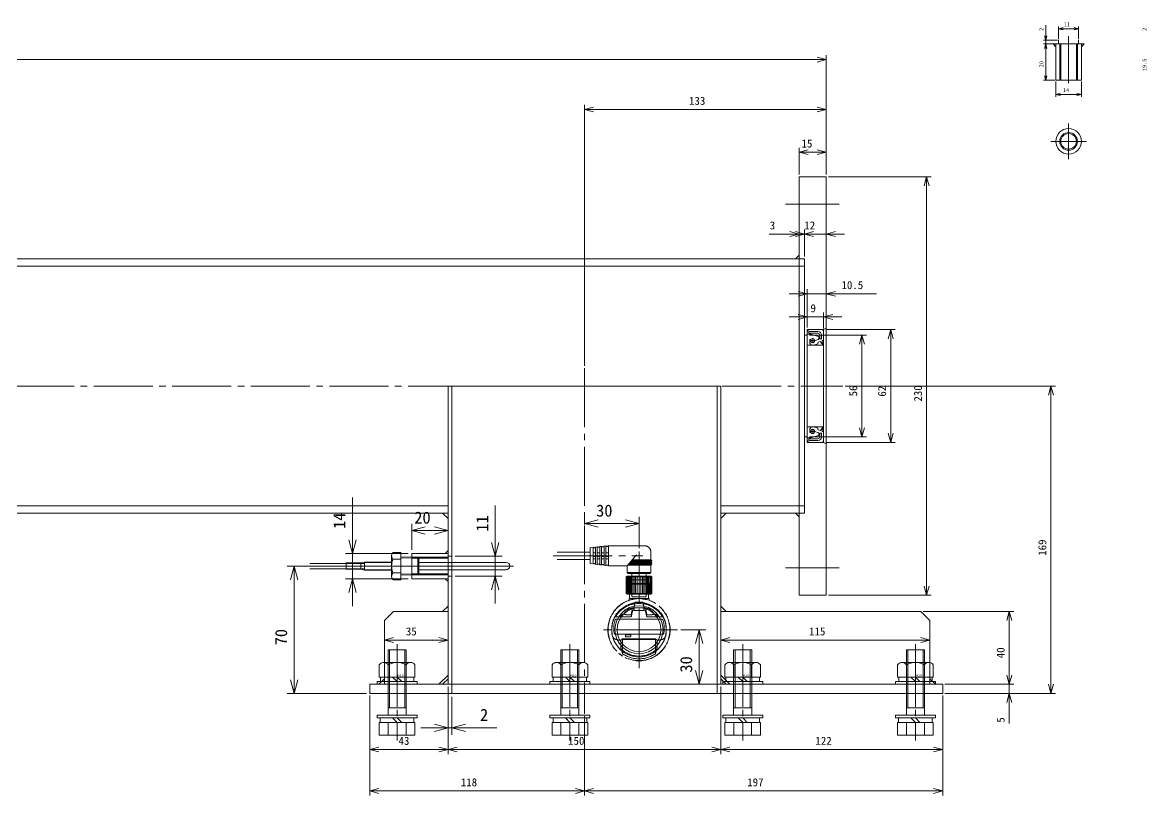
# Model space of a CAD drawing. Units: millimetres at full size. Extents: x -19442 to 19442, y -5866 to 5866.
# Drawn here: x -7044 to -6426, y 3087 to 3512 of the extents above; entities that cross this region are included whole.
import ezdxf
from ezdxf.enums import TextEntityAlignment as Align

# ---------------------------------------------------------------- set-up
doc = ezdxf.new("R2010")
doc.units = ezdxf.units.MM
doc.header["$LTSCALE"] = 3.6
doc.linetypes.add('CHAIN2', pattern=[12, 9, -1, 1, -1])
doc.linetypes.add('DOUBLE_CHAIN2', pattern=[12.8, 9, -1, 0.6, -0.6, 0.6, -1])
for name, color, linetype, lineweight in [('0-2_06_PHANTOM', 2, 'DOUBLE_CHAIN2', 9), ('0-3_04_HIDDEN', 7, 'Continuous', 9), ('0-4_05_CENTER', 2, 'CHAIN2', 9), ('0-5_08_DIM', 3, 'Continuous', 9), ('0-6_0', 2, 'Continuous', 9), ('0-7_10_DRAFT', 1, 'Continuous', 9)]:
    doc.layers.add(name, color=color, linetype=linetype, lineweight=lineweight)
doc.styles.add('ＭＳ ゴシック', font='')
doc.styles.get('ＭＳ ゴシック').set_extended_font_data('MS Gothic')

# ---------------------------------------------------------------- blocks, each defined once
blk = doc.blocks.new('A$C3D81658F_1_1_1')
at = {"layer": '0-6_0', "color": 134, "linetype": 'CHAIN2'}
blk.add_line((0, -39), (0, 14), dxfattribs=at)
at = {"layer": '0-6_0', "color": 134}
for p, q in [((-9.815, 11), (9.815, 11)), ((-9.815, 4), (-9.815, 11)), ((-4.908, 4), (-4.908, 11)), ((4.907, 4), (4.907, 11)), ((9.815, 4), (9.815, 11)), ((-11, 1.5), (11, 1.5)), ((-11, 1.5), (-11, 0)), ((-11, 0), (11, 0)), ((9.815, 4), (-9.815, 4)), ((-9.25, 4), (-9.25, 1.5)), ((-5, -36), (-5, 0)), ((0, 1.5), (-2.5, 4)), ((0, 4), (2.5, 1.5)), ((5, -36), (5, 0)), ((9.25, 1.5), (9.25, 4)), ((11, 0), (11, 1.5)), ((-5, -4), (5, -4)), ((-4.188, -36), (-4.188, -4)), ((4.188, -36), (4.188, -4)), ((-5, -36), (5, -36))]:
    blk.add_line(p, q, dxfattribs=at)
at = {"layer": '0-7_10_DRAFT', "style": 'ＭＳ ゴシック', "width": 1.8}
blk.add_text('BT-M10x40L,SW,PW', height=0.2199, dxfattribs=at).set_placement((5.139, 10.658), align=Align.BOTTOM_LEFT)
blk = doc.blocks.new('OP-75722b_1')
at = {"layer": '0-2_06_PHANTOM'}
for p, q in [((0, 6.5), (0.5, 7)), ((0, 4), (0, 6.5)), ((0.5, -7), (0.5, 7)), ((9.5, 7), (0.5, 7)), ((0.5, 6.7), (9.5, 6.7)), ((0.5, 6.3), (9.5, 6.3)), ((9.5, -7), (9.5, 7)), ((11.5, 6), (12, 6.5)), ((12, 6.5), (12, -6.5)), ((16, 6.5), (12, 6.5)), ((16, -6.248), (16, 6.5)), ((16.5, -5.829), (16.5, 7)), ((17, 6.5), (17.5, 7)), ((17, -5.409), (17, 6.5)), ((17.5, -4.99), (17.5, 7)), ((17.5, 7), (18, 6.5)), ((18, 6.5), (18, -4.57)), ((18.5, -4.151), (18.5, 7)), ((19, -3.731), (19, 6.5)), ((23.2, 6.5), (19, 6.5)), ((0, -4), (0, 4)), ((0.5, 5.9), (9.5, 5.9)), ((0.5, 5.3), (9.5, 5.3)), ((0.5, 4.7), (9.5, 4.7)), ((0.5, 4.1), (9.5, 4.1)), ((0.5, 3.4), (9.5, 3.4)), ((0.5, 2.7), (9.5, 2.7)), ((0.5, 1.9), (9.5, 1.9)), ((0.5, 1), (9.5, 1)), ((0.5, 0), (9.5, 0)), ((10, -4), (10, 4)), ((10, 4), (11.5, 4)), ((11.5, 4), (11.5, 6)), ((11.5, -4), (11.5, 4)), ((26.7, -16.8), (26.7, 3.011)), ((0, -4), (0, -6.5)), ((0.5, -1), (9.5, -1)), ((0.5, -1.9), (9.5, -1.9)), ((0.5, -2.7), (9.5, -2.7)), ((0.5, -3.4), (9.5, -3.4)), ((0.5, -4.1), (9.5, -4.1)), ((0.5, -4.7), (9.5, -4.7)), ((0.5, -5.3), (9.5, -5.3)), ((0.5, -5.8), (9.5, -5.8)), ((10, -4), (11.5, -4)), ((10, -6.5), (10, -4)), ((11.5, -4), (11.5, -6)), ((11.5, -6), (12, -6.5)), ((15.7, -6.5), (21.73, -1.44)), ((0, -6.5), (0.5, -7)), ((0.5, -6.3), (9.5, -6.3)), ((0.5, -6.7), (9.5, -6.7)), ((9.5, -7), (0.5, -7)), ((10, -6.5), (9.5, -7)), ((15.7, -16.8), (26.7, -16.8)), ((15.858, -18.175), (26.556, -18.175)), ((15.858, -18.175), (15.973, -19.175)), ((19.55, -16.8), (19.55, -18.175)), ((20.7, -16.8), (20.7, -18.175)), ((22.85, -16.8), (22.85, -18.175)), ((26.451, -19.175), (26.556, -18.175)), ((15.973, -19.175), (26.451, -19.175)), ((16.131, -20.55), (26.306, -20.55)), ((16.131, -20.55), (16.246, -21.55)), ((16.246, -21.55), (26.201, -21.55)), ((16.404, -22.925), (26.057, -22.925)), ((16.404, -22.925), (16.519, -23.925)), ((16.519, -23.925), (25.952, -23.925)), ((19.55, -19.175), (19.55, -20.55)), ((19.55, -21.55), (19.55, -22.925)), ((19.55, -23.925), (19.55, -25.3)), ((20.7, -19.175), (20.7, -20.55)), ((20.7, -21.55), (20.7, -22.925)), ((20.7, -23.925), (20.7, -25.3)), ((22.85, -19.175), (22.85, -20.55)), ((22.85, -21.55), (22.85, -22.925)), ((22.85, -23.925), (22.85, -25.3)), ((25.952, -23.925), (26.057, -22.925)), ((26.201, -21.55), (26.306, -20.55)), ((16.677, -25.3), (25.807, -25.3)), ((16.677, -25.3), (16.85, -26.8)), ((19.2, -26.8), (16.85, -26.8)), ((19.2, -26.8), (19.2, -44.997)), ((23.2, -26.8), (19.2, -26.8)), ((23.2, -26.8), (23.2, -44.997)), ((23.2, -26.8), (25.65, -26.8)), ((25.65, -26.8), (25.807, -25.3))]:
    blk.add_line(p, q, dxfattribs=at)
for points in [[(10, 4), (10, 6.5), (9.5, 7)], [(16, 6.5), (16.5, 7), (17, 6.5)], [(18, 6.5), (18.5, 7), (19, 6.5)], [(15.7, -16.8), (15.7, -6.5), (12, -6.5)]]:
    blk.add_lwpolyline(points, dxfattribs=at)
for centre, radius, start, end in [((23.2, 3), 3.5, 359.99984, 90), ((15.062, -17.57), 1, 322.76919, 50.35119), ((27.346, -17.563), 1, 130.27453, 217.73726), ((15.335, -19.945), 1, 322.76919, 50.35119), ((15.608, -22.32), 1, 322.76919, 50.35119), ((15.881, -24.695), 1, 322.76919, 50.35119), ((26.598, -24.688), 1, 130.27453, 217.73726), ((26.848, -22.313), 1, 130.27453, 217.73726), ((27.097, -19.938), 1, 130.27453, 217.73726)]:
    blk.add_arc(centre, radius, start, end, dxfattribs=at)
at = {"layer": '0-4_05_CENTER'}
for p, q in [((-1.5, 0), (23.548, 0)), ((21.2, -47.12), (21.2, 2.179))]:
    blk.add_line(p, q, dxfattribs=at)
at = {"layer": '0-7_10_DRAFT'}
for p, q in [((-1, 4), (-1.5, 3.5)), ((-1.5, -3.5), (-1.5, 3.5)), ((-1, 4), (0, 4)), ((-1, -4), (-1.5, -3.5)), ((-1, -4), (0, -4))]:
    blk.add_line(p, q, dxfattribs=at)
blk = doc.blocks.new('GP-M＊＊Tc_1')
at = {"layer": '0-2_06_PHANTOM'}
for p, q in [((-10, 9.338), (-9, 13.231)), ((-9, 13.231), (-9, 5.436)), ((0, 16.002), (0.002, 16.002)), ((0, 14.422), (0, 14.502)), ((0, 14.422), (0, 14.502)), ((9, 13.231), (9, 5.436)), ((10, 9.338), (9, 13.231)), ((-10, 5.702), (-10, 10.502)), ((10, 5.702), (10, 10.502)), ((-17.1, 0), (-17.1, 0)), ((13.105, 2.477), (-13.105, 2.477)), ((-9, 5.436), (-10, 5.749)), ((-9.647, 5.434), (-9, 5.434)), ((-9, 5.002), (0, 5.002)), ((0, 5.002), (9, 5.002)), ((4.5, 3.654), (4.5, 3.037)), ((4.8, 3.86), (7.2, 3.86)), ((4.8, 2.831), (7.2, 2.831)), ((7.5, 3.654), (7.5, 3.037)), ((9, 5.436), (10, 5.749)), ((9, 5.434), (9.647, 5.434)), ((17.1, 0), (17.1, 0)), ((-12.611, -5.725), (12.611, -5.725)), ((-4.562, -7.175), (-12.871, -7.175)), ((-9.874, -7.635), (-9.805, -7.974)), ((-9.652, -7.217), (-9.652, -8.807)), ((-8.501, -8.518), (-8.91, -8.448)), ((-5.154, -11.559), (-6.267, -11.398)), ((-4.276, -8.42), (-3.774, -11.094)), ((-4.07, -7.583), (-3.577, -10.221)), ((-3.774, -9.169), (-3.774, -11.094)), ((-2.865, -10.724), (-3.658, -10.497)), ((-2.726, -11.952), (-2.915, -10.971)), ((-2.846, -10.698), (-2.726, -11.413)), ((-2.726, -12.296), (-2.726, -10.595)), ((-2.726, -12.296), (-2.425, -14.174)), ((-2.426, -10.515), (2.426, -10.515)), ((2.426, -12.071), (-2.426, -12.071)), ((2.726, -12.296), (2.425, -14.174)), ((2.726, -12.296), (2.726, -10.595)), ((2.846, -10.698), (2.726, -11.413)), ((2.726, -11.952), (2.915, -10.971)), ((2.865, -10.724), (3.658, -10.497)), ((4.07, -7.583), (3.577, -10.221)), ((4.276, -8.42), (3.774, -11.094)), ((3.774, -9.169), (3.774, -11.094)), ((4.562, -7.175), (12.871, -7.175)), ((5.154, -11.559), (6.267, -11.398)), ((8.501, -8.518), (8.91, -8.448)), ((9.652, -7.217), (9.652, -8.807)), ((9.874, -7.635), (9.805, -7.974)), ((5.25, -17.198), (-5.25, -17.198)), ((-5.25, -19.498), (-5.25, -17.198)), ((-2.425, -14.174), (-2.23, -14.962)), ((2.425, -14.174), (2.231, -14.961)), ((5.5, -17.198), (5.25, -17.198)), ((5.5, -17.198), (5.5, -16.191)), ((-5.25, -19.498), (-6, -19.498)), ((-5.25, -19.498), (5.25, -19.498))]:
    blk.add_line(p, q, dxfattribs=at)
for points in [[(-5.25, -17.198), (-5.5, -17.198), (-5.5, -16.191)], [(6, -19.498), (5.25, -19.498), (5.25, -17.198)]]:
    blk.add_lwpolyline(points, dxfattribs=at)
blk.add_circle((0, 0), 16.998, dxfattribs=at)
for centre, radius, start, end in [((0, 0), 17.1, 288.76198, 251.23802), ((0, 0.002), 14.5, 46.39717, 133.60283), ((0, 0.004), 15.999, 55.76763, 124.23237), ((-4.836, 0.61), 10.183, 162.08464, 183.4338), ((-12.117, 2.805), 2.584, 110.38356, 158.74101), ((-0.711, -0.791), 13.2, 167.41217, 200.43885), ((-13.105, 1.977), 0.5, 90, 167.41217), ((-9.274, -5.68), 11.532, 93.61065, 108.94), ((-3.771, 13.537), 10.009, 231.51201, 238.50395), ((0, 305.299), 300, 268.28087, 271.71913), ((4.664, 3.654), 0.164, 124.48454, 180), ((4.664, 3.037), 0.164, 180, 235.51546), ((4.8, 3.455), 0.404, 90, 124.48454), ((4.8, 3.235), 0.404, 235.51546, 270), ((7.2, 3.455), 0.404, 55.51546, 90), ((7.2, 3.235), 0.404, 270, 304.48454), ((7.336, 3.654), 0.164, 0, 55.51546), ((7.336, 3.037), 0.164, 304.48454, 0), ((3.771, 13.537), 10.009, 301.49605, 308.48799), ((9.274, -5.68), 11.532, 71.06, 86.38935), ((12.117, 2.805), 2.584, 21.25899, 69.61644), ((0.711, -0.791), 13.2, 339.56115, 12.58783), ((13.105, 1.977), 0.5, 12.58783, 90), ((4.836, 0.61), 10.183, 356.5662, 17.91536), ((-0.748, -0.357), 14.257, 178.5668, 263.59512), ((-12.611, -5.225), 0.5, 200.43885, 270), ((0.748, -0.357), 14.257, 276.40488, 1.4332), ((12.611, -5.225), 0.5, 270, 339.56115), ((-0.039, 0.635), 15.021, 211.32527, 260.88304), ((0.791, 1.426), 14.206, 217.26239, 222.67821), ((-9.537, -7.564), 0.345, 146.21377, 192.03103), ((-9.363, -7.71), 0.571, 110.51997, 143.73811), ((-9.378, -7.347), 0.446, 183.23787, 231.58948), ((-9.511, -7.914), 0.3, 191.61574, 222.19519), ((-9.341, -8.816), 0.311, 139.42066, 212.7982), ((-1.373, -2.183), 10.677, 219.57193, 234.4444), ((-9.075, -9.212), 0.781, 77.83138, 130.05319), ((-5.319, -22.258), 14.104, 86.89236, 103.04159), ((2.165, -0.138), 13.565, 218.15768, 237.34958), ((-5.837, -8.429), 3, 234.4444, 261.7545), ((-3.644, -16.727), 5.384, 94.58352, 106.28763), ((-0.415, -0.171), 12.223, 248.07577, 259.10071), ((-4.562, -7.675), 0.5, 10.58325, 90), ((-4.571, -8.475), 0.3, 10.62503, 86.89236), ((-4.079, -11.052), 0.308, 270.92629, 352.14817), ((-4.143, -9.343), 0.653, 304.34331, 317.69398), ((-3.899, -10.276), 0.326, 292.498, 9.69844), ((-2.589, -10.908), 0.332, 140.76884, 190.8997), ((-2.447, -11.043), 0.528, 87.77979, 139.23906), ((-2.423, -12.388), 0.316, 90.50018, 163.14689), ((0.039, 0.635), 15.021, 279.11696, 328.67473), ((2.423, -12.388), 0.316, 16.85311, 89.49982), ((2.447, -11.043), 0.528, 40.76094, 92.22021), ((0.415, -0.171), 12.223, 280.89929, 291.92423), ((2.589, -10.908), 0.332, 349.1003, 39.23116), ((3.899, -10.276), 0.326, 170.30156, 247.502), ((4.143, -9.343), 0.653, 222.30602, 235.65669), ((4.079, -11.052), 0.308, 187.85183, 269.07371), ((4.562, -7.675), 0.5, 90, 169.41675), ((3.644, -16.727), 5.384, 73.71237, 85.41648), ((4.571, -8.475), 0.3, 93.10764, 169.37497), ((5.319, -22.258), 14.104, 76.95841, 93.10764), ((-2.165, -0.138), 13.565, 302.65042, 321.84232), ((5.837, -8.429), 3, 278.2455, 305.5556), ((1.373, -2.183), 10.677, 305.5556, 320.42807), ((9.075, -9.212), 0.781, 49.94681, 102.16862), ((9.363, -7.71), 0.571, 36.26189, 69.48003), ((9.341, -8.816), 0.311, 327.2018, 40.57934), ((-0.791, 1.426), 14.206, 317.32179, 322.73761), ((9.378, -7.347), 0.446, 308.41052, 356.76213), ((9.511, -7.914), 0.3, 317.80481, 348.38426), ((9.537, -7.564), 0.345, 347.96897, 33.78623), ((0, 0), 17.1, 251.23802, 288.76198), ((-0.012, -0.351), 14.037, 260.10674, 279.99924), ((-1.939, -14.89), 0.3, 193.87196, 268.49952), ((-0.012, 58.679), 73.894, 268.49952, 271.51942), ((1.939, -14.889), 0.3, 271.51942, 346.12804)]:
    blk.add_arc(centre, radius, start, end, dxfattribs=at)
at = {"layer": '0-4_05_CENTER'}
for p, q in [((0, 20.861), (0, -27.498)), ((-19.6, 0), (19.6, 0))]:
    blk.add_line(p, q, dxfattribs=at)
at = {"layer": '0-7_10_DRAFT'}
for p, q in [((-6, -24.998), (-6, -19.498)), ((-5.398, -19.498), (-5.398, -25.399)), ((5.398, -25.399), (5.398, -19.498)), ((6, -24.998), (6, -19.498)), ((6, -24.998), (-6, -24.998)), ((5.25, -25.498), (-5.25, -25.498)), ((5.25, -27.498), (-5.25, -27.498))]:
    blk.add_line(p, q, dxfattribs=at)
for points in [[(-5.25, -27.498), (-5.25, -25.498), (-6, -24.998)], [(5.25, -27.498), (5.25, -25.498), (6, -24.998)]]:
    blk.add_lwpolyline(points, dxfattribs=at)
blk = doc.blocks.new('HTK1611a_1')
at = {"layer": '0-2_06_PHANTOM'}
for p, q in [((6.03, 7.506), (6.03, -7.506)), ((6.03, 7.506), (10.03, 7.506)), ((6.03, 5.06), (0, 4.849)), ((0, 4.299), (6.03, 4.51)), ((10.03, 3.753), (6.03, 3.753)), ((11.029, 5.711), (11.03, -5.629)), ((28.03, 1.7), (28.03, -1.7)), ((36.03, 1.5), (56.03, 1.5)), ((0, -4.849), (6.03, -5.06)), ((0.001, -4.299), (6.03, -4.51)), ((10.03, -3.753), (6.03, -3.753)), ((36.03, -1.5), (56.03, -1.5)), ((6.03, -7.506), (10.03, -7.506))]:
    blk.add_line(p, q, dxfattribs=at)
for points in [[(11.021, 5.874), (11.015, 5.955), (11.006, 6.035), (10.996, 6.115), (10.984, 6.193), (10.97, 6.271), (10.954, 6.347), (10.936, 6.422), (10.917, 6.496), (10.896, 6.567), (10.873, 6.637), (10.849, 6.705), (10.823, 6.771), (10.796, 6.835), (10.767, 6.897), (10.737, 6.956), (10.706, 7.013), (10.673, 7.067), (10.639, 7.118), (10.604, 7.166), (10.567, 7.212), (10.53, 7.254), (10.492, 7.294), (10.453, 7.33), (10.413, 7.363), (10.372, 7.392), (10.331, 7.419), (10.289, 7.442), (10.246, 7.461), (10.204, 7.477), (10.161, 7.49), (10.117, 7.498), (10.074, 7.504), (10.03, 7.506)], [(10.03, 3.753), (10.074, 3.755), (10.117, 3.76), (10.161, 3.769), (10.204, 3.781), (10.246, 3.797), (10.289, 3.817), (10.331, 3.84), (10.372, 3.866), (10.413, 3.896), (10.453, 3.929), (10.492, 3.965), (10.53, 4.004), (10.567, 4.047), (10.604, 4.092), (10.639, 4.141), (10.673, 4.192), (10.706, 4.246), (10.737, 4.302), (10.767, 4.361), (10.796, 4.423), (10.823, 4.487), (10.849, 4.553), (10.873, 4.621), (10.896, 4.691), (10.917, 4.763), (10.936, 4.836), (10.954, 4.911), (10.97, 4.987), (10.984, 5.065), (10.996, 5.144), (11.006, 5.223), (11.015, 5.303), (11.021, 5.384), (11.026, 5.466), (11.029, 5.547), (11.03, 5.629), (11.029, 5.711), (11.026, 5.793), (11.021, 5.874)], [(11.021, 0.49), (11.015, 0.652), (11.006, 0.812), (10.996, 0.971), (10.984, 1.128), (10.97, 1.284), (10.954, 1.436), (10.936, 1.586), (10.917, 1.733), (10.896, 1.876), (10.873, 2.016), (10.849, 2.153), (10.823, 2.285), (10.796, 2.412), (10.767, 2.535), (10.737, 2.654), (10.706, 2.767), (10.673, 2.875), (10.639, 2.977), (10.604, 3.074), (10.567, 3.165), (10.53, 3.25), (10.492, 3.329), (10.453, 3.401), (10.413, 3.467), (10.372, 3.526), (10.331, 3.579), (10.289, 3.625), (10.246, 3.664), (10.204, 3.696), (10.161, 3.721), (10.117, 3.738), (10.074, 3.749), (10.03, 3.753)], [(10.03, -3.753), (10.074, -3.749), (10.117, -3.738), (10.161, -3.721), (10.204, -3.696), (10.246, -3.664), (10.289, -3.625), (10.331, -3.579), (10.372, -3.526), (10.413, -3.467), (10.453, -3.401), (10.492, -3.329), (10.53, -3.25), (10.567, -3.165), (10.604, -3.074), (10.639, -2.977), (10.673, -2.875), (10.706, -2.767), (10.737, -2.654), (10.767, -2.535), (10.796, -2.412), (10.823, -2.285), (10.849, -2.153), (10.873, -2.016), (10.896, -1.876), (10.917, -1.733), (10.936, -1.586), (10.954, -1.436), (10.97, -1.284), (10.984, -1.128), (10.996, -0.971), (11.006, -0.812), (11.015, -0.652), (11.021, -0.49), (11.026, -0.327), (11.029, -0.164), (11.03, 0), (11.029, 0.164), (11.026, 0.327), (11.021, 0.49)], [(11.03, 2.2), (26.03, 2.2), (28.03, 1.7), (36.03, 1.7), (36.03, -1.7), (28.03, -1.7), (26.03, -2.2), (11.03, -2.2)], [(11.021, -5.384), (11.015, -5.303), (11.006, -5.223), (10.996, -5.144), (10.984, -5.065), (10.97, -4.987), (10.954, -4.911), (10.936, -4.836), (10.917, -4.763), (10.896, -4.691), (10.873, -4.621), (10.849, -4.553), (10.823, -4.487), (10.796, -4.423), (10.767, -4.361), (10.737, -4.302), (10.706, -4.246), (10.673, -4.192), (10.639, -4.141), (10.604, -4.092), (10.567, -4.047), (10.53, -4.004), (10.492, -3.965), (10.453, -3.929), (10.413, -3.896), (10.372, -3.866), (10.331, -3.84), (10.289, -3.817), (10.246, -3.797), (10.204, -3.781), (10.161, -3.769), (10.117, -3.76), (10.074, -3.755), (10.03, -3.753)], [(10.03, -7.506), (10.074, -7.504), (10.117, -7.498), (10.161, -7.49), (10.204, -7.477), (10.246, -7.461), (10.289, -7.442), (10.331, -7.419), (10.372, -7.392), (10.413, -7.363), (10.453, -7.33), (10.492, -7.294), (10.53, -7.254), (10.567, -7.212), (10.604, -7.166), (10.639, -7.118), (10.673, -7.067), (10.706, -7.013), (10.737, -6.956), (10.767, -6.897), (10.796, -6.835), (10.823, -6.771), (10.849, -6.705), (10.873, -6.637), (10.896, -6.567), (10.917, -6.496), (10.936, -6.422), (10.954, -6.347), (10.97, -6.271), (10.984, -6.193), (10.996, -6.115), (11.006, -6.035), (11.015, -5.955), (11.021, -5.874), (11.026, -5.793), (11.029, -5.711), (11.03, -5.629), (11.029, -5.547), (11.026, -5.466), (11.021, -5.384)]]:
    blk.add_lwpolyline(points, dxfattribs=at)
at = {"layer": '0-3_04_HIDDEN', "color": 2}
for p, q in [((-51.97, 2), (-3.97, 2)), ((-3.97, 4.16), (-3.97, -4.16)), ((-3.468, 4.728), (-3.968, 4.178)), ((-3.968, 4.16), (0, 4.299)), ((-3.47, 4.728), (-3.47, -4.728)), ((0, 4.849), (-3.468, 4.728)), ((26.03, 1.5), (36.03, 1.5)), ((-51.97, -2), (-3.97, -2)), ((-3.968, -4.16), (-3.468, -4.71)), ((-3.968, -4.16), (0.001, -4.299)), ((-3.468, -4.728), (0, -4.849)), ((11.03, -2), (26.03, -2)), ((26.03, -1.5), (36.03, -1.5))]:
    blk.add_line(p, q, dxfattribs=at)
blk.add_lwpolyline([(11.029, 2), (26.03, 2), (26.03, -2)], dxfattribs=at)
blk.add_arc((-51.97, 0), 2, 90, 270, dxfattribs=at)
at = {"layer": '0-4_05_CENTER'}
blk.add_line((-55.97, 0), (58.026, 0), dxfattribs=at)
at = {"layer": '0-7_10_DRAFT'}
blk.add_line((0, 4.849), (0, -4.849), dxfattribs=at)
blk = doc.blocks.new('A$C134A5B0D_1')
at = {"layer": '0-3_04_HIDDEN'}
for p, q in [((-5.5, 2), (-5.5, 0)), ((-4.864, 0), (-4.864, -20)), ((-4.283, 0), (-4.283, -20)), ((4.283, 0), (4.283, -20)), ((4.864, 0), (4.864, -20)), ((5.5, 2), (5.5, 0))]:
    blk.add_line(p, q, dxfattribs=at)
at = {"layer": '0-4_05_CENTER'}
blk.add_line((0, -21.572), (0, 4.359), dxfattribs=at)
at = {"layer": '0-6_0', "color": 3}
for points in [[(-7, 0), (-8.5, 0), (-7, -1.5)], [(7, 0), (8.5, 0), (7, -1.5)]]:
    blk.add_lwpolyline(points, close=True, dxfattribs=at)
at = {"layer": '0-6_0', "color": 134}
blk.add_lwpolyline([(-7, 0), (7, 0), (7, -20), (-7, -20)], close=True, dxfattribs=at)
blk = doc.blocks.new('A$C580236FF_1')
at = {"layer": '0-4_05_CENTER'}
for p, q in [((0, -9.751), (0, 9.751)), ((9.751, 0), (-9.751, 0))]:
    blk.add_line(p, q, dxfattribs=at)
at = {"layer": '0-6_0', "color": 134}
for radius in [7, 4.864, 4.283]:
    blk.add_circle((0, 0), radius, dxfattribs=at)
blk = doc.blocks.new('AE2561A0a_1')
at = {"layer": '0-3_04_HIDDEN', "color": 2}
for p, q in [((0.979, 30.989), (0.055, 30.528)), ((0.979, 30.989), (0.055, 30.528)), ((7.969, 31), (1.024, 31)), ((7.969, 31), (1.024, 31)), ((0, 30.438), (0, 25.1)), ((0.1, 25), (0.553, 25)), ((2.673, 25.743), (2.673, 27.095)), ((4.9, 25), (2.736, 25.65)), ((2.74, 27.189), (6.984, 28.494)), ((8.05, 29), (3.107, 29)), ((4.625, 25), (7.375, 25)), ((6, 26.375), (6, 23.625)), ((7.4, 25.52), (6.97, 25.52)), ((7.017, 28.5), (8.9, 28.5)), ((7.5, 23.545), (7.5, 25.42)), ((1.767, 24.416), (2.959, 24.135)), ((1.767, -24.416), (2.959, -24.135)), ((6, -26.375), (6, -23.625)), ((7.5, -23.545), (7.5, -25.42)), ((0, -30.438), (0, -25.1)), ((0.979, -30.989), (0.055, -30.528)), ((0.979, -30.989), (0.055, -30.528)), ((0.1, -25), (0.553, -25)), ((2.673, -25.743), (2.673, -27.095)), ((4.9, -25), (2.736, -25.65)), ((2.74, -27.189), (6.984, -28.494)), ((8.05, -29), (3.107, -29)), ((4.625, -25), (7.375, -25)), ((7.4, -25.52), (6.97, -25.52)), ((7.017, -28.5), (8.9, -28.5)), ((7.969, -31), (1.024, -31)), ((7.969, -31), (1.024, -31))]:
    blk.add_line(p, q, dxfattribs=at)
for points in [[(8.76, 30.5), (8.724, 30.5), (8.026, 30.982)], [(8.76, 30.5), (8.724, 30.5), (8.026, 30.982)], [(0, 30.438), (0, 25.1), (0, 22.5)], [(0.803, 24.75), (0.803, 24.171), (0, 22.775), (0.292, 22.5), (1.649, 24.382)], [(2.107, 28), (2.107, 25.885), (1.107, 25.885), (1.107, 28)], [(3.107, 30), (8.05, 30), (8.05, 29)], [(9, 28.6), (9, 30), (8.86, 30.215), (8.86, 30.4)], [(9, 22.5), (9, 28.6), (9, 30), (8.86, 30.215), (8.86, 30.4)], [(3.049, 24.03), (3.173, 23.491), (3.173, 23.162)], [(3.173, 23.162), (5.5, 22.5), (6.837, 22.5), (7.484, 23.49)], [(0.803, -24.75), (0.803, -24.171), (0, -22.775), (0.292, -22.5), (1.649, -24.382)], [(0, -30.438), (0, -25.1), (0, -22.5)], [(3.049, -24.03), (3.173, -23.491), (3.173, -23.162)], [(3.173, -23.162), (5.5, -22.5), (6.837, -22.5), (7.484, -23.49)], [(9, -22.5), (9, -28.6), (9, -30), (8.86, -30.215), (8.86, -30.4)], [(2.107, -28), (2.107, -25.885), (1.107, -25.885), (1.107, -28)], [(3.107, -30), (8.05, -30), (8.05, -29)], [(8.76, -30.5), (8.724, -30.5), (8.026, -30.982)], [(8.76, -30.5), (8.724, -30.5), (8.026, -30.982)], [(9, -28.6), (9, -30), (8.86, -30.215), (8.86, -30.4)]]:
    blk.add_lwpolyline(points, dxfattribs=at)
for centre in [(6, 25), (6, -25)]:
    blk.add_circle(centre, 1.1, dxfattribs=at)
for centre, radius, start, end in [((1.024, 30.9), 0.1, 90, 116.56505), ((1.024, 30.9), 0.1, 90, 116.56505), ((7.969, 30.9), 0.1, 55.38044, 90), ((7.969, 30.9), 0.1, 55.38044, 90), ((0.1, 30.438), 0.1, 116.56505, 180), ((0.1, 30.438), 0.1, 116.56505, 180), ((0.1, 25.1), 0.1, 180, 270), ((0.553, 24.75), 0.25, 0, 90), ((3.107, 28), 2, 90, 180), ((3.107, 28), 1, 90, 180), ((2.773, 27.095), 0.1, 109.21481, 180), ((2.773, 25.743), 0.1, 180, 248.66025), ((6, 25), 1.1, 180, 28.18847), ((7.017, 28.4), 0.1, 90, 109.21481), ((7.4, 25.42), 0.1, 360, 90), ((8.76, 30.4), 0.1, 0, 90), ((8.76, 30.4), 0.1, 0, 90), ((8.9, 28.6), 0.1, 270, 0), ((1.73, 24.323), 0.1, 67.88461, 144.21845), ((2.902, 23.996), 0.15, 12.98752, 67.88461), ((7.4, 23.545), 0.1, 326.87019, 0), ((1.73, -24.323), 0.1, 215.78155, 292.11539), ((2.902, -23.996), 0.15, 292.11539, 347.01248), ((6, -25), 1.1, 331.81153, 180), ((7.4, -23.545), 0.1, 360, 33.12981), ((0.1, -25.1), 0.1, 90, 180), ((0.1, -30.438), 0.1, 180, 243.43495), ((0.1, -30.438), 0.1, 180, 243.43495), ((0.553, -24.75), 0.25, 270, 0), ((3.107, -28), 2, 180, 270), ((3.107, -28), 1, 180, 270), ((2.773, -25.743), 0.1, 111.33975, 180), ((2.773, -27.095), 0.1, 180, 250.78519), ((7.017, -28.4), 0.1, 250.78519, 270), ((7.4, -25.42), 0.1, 270, 0), ((8.76, -30.4), 0.1, 270, 360), ((8.76, -30.4), 0.1, 270, 0), ((8.9, -28.6), 0.1, 360, 90), ((1.024, -30.9), 0.1, 243.43495, 270), ((1.024, -30.9), 0.1, 243.43495, 270), ((7.969, -30.9), 0.1, 270, 304.61956), ((7.969, -30.9), 0.1, 270, 304.61956)]:
    blk.add_arc(centre, radius, start, end, dxfattribs=at)
at = {"layer": '0-7_10_DRAFT'}
for p, q in [((9, 22.5), (0, 22.5)), ((0, 0), (9, 0)), ((9, -22.5), (0, -22.5))]:
    blk.add_line(p, q, dxfattribs=at)
blk = doc.blocks.new('M10Nza_1_1_1')
at = {"layer": '0-6_0', "color": 134}
for p, q in [((-9.8, 4), (-9.8, 10.687)), ((-7.35, 12), (7.35, 12)), ((-4.9, 4), (-4.9, 10.687)), ((4.9, 10.687), (4.9, 4)), ((9.8, 10.687), (9.8, 4)), ((-9.8, 4), (9.8, 4)), ((-9.2, 1.5), (-9.2, 4)), ((0, 1.5), (-2.5, 4)), ((0, 4), (2.5, 1.5)), ((9.2, 4), (9.2, 1.5))]:
    blk.add_line(p, q, dxfattribs=at)
at = {"layer": '0-6_0', "color": 134, "linetype": 'CHAIN2'}
blk.add_line((0, 12), (0, 0), dxfattribs=at)
at = {"layer": '0-6_0', "color": 134}
blk.add_lwpolyline([(-11, 1.5), (11, 1.5), (11, 0), (-11, 0)], close=True, dxfattribs=at)
for centre, radius, start, end in [((-7.35, 9.058), 2.942, 33.626, 146.374), ((0, 2.2), 9.8, 60, 120), ((7.35, 9.058), 2.942, 33.626, 146.374)]:
    blk.add_arc(centre, radius, start, end, dxfattribs=at)
at = {"layer": '0-7_10_DRAFT', "style": 'ＭＳ ゴシック', "width": 1.8}
blk.add_text('M10', height=0.9164, dxfattribs=at).set_placement((0.256, 4.117), align=Align.BOTTOM_LEFT)
blk = doc.blocks.new('A$C4DCA1887_1')
at = {"layer": '0-4_05_CENTER'}
for p, q in [((0, -21.19), (0, 21.19)), ((21.19, 0), (-21.19, 0))]:
    blk.add_line(p, q, dxfattribs=at)
at = {"layer": '0-6_0', "color": 134}
for radius in [15, 13.22, 12.06]:
    blk.add_circle((0, 0), radius, dxfattribs=at)
blk = doc.blocks.new('A$C0BC729B8_1')
at = {"layer": '0-3_04_HIDDEN'}
for p, q in [((1285, 69.9), (1288, 69.9)), ((1288, 69.9), (1288, -69.9)), ((4, 65.9), (1288, 65.9)), ((1298.5, 31), (1300, 31.866)), ((1289.5, 28), (1288, 28)), ((1094, 0), (1094, -164)), ((1240, 0), (1240, -164)), ((1289.5, -28), (1288, -28)), ((1298.5, -31), (1300, -31.866)), ((4, -65.9), (1092, -65.9)), ((1242, -65.9), (1288, -65.9)), ((1285, -69.9), (1288, -69.9)), ((1094, -164), (1094, -169)), ((1240, -164), (1240, -169))]:
    blk.add_line(p, q, dxfattribs=at)
for points in [[(1298.5, 31), (1289.5, 31), (1289.5, 0)], [(1298.5, -31), (1289.5, -31), (1289.5, 0)]]:
    blk.add_lwpolyline(points, dxfattribs=at)
at = {"layer": '0-4_05_CENTER'}
for p, q in [((1306.997, 100), (1277.623, 100)), ((1167, 9.789), (1167, -180.318)), ((-10.02, 0), (1309.14, 0)), ((1306.997, -100), (1277.623, -100)), ((1064, -176.414), (1064, -156.628)), ((1159, -176.414), (1159, -156.628)), ((1254, -176.414), (1254, -156.628)), ((1349, -176.414), (1349, -156.628))]:
    blk.add_line(p, q, dxfattribs=at)
at = {"layer": '0-6_0', "color": 134}
for p, q in [((9, 69.9), (1285, 69.9)), ((1092, 0), (1092, -69.9)), ((1092, 0), (1242, 0)), ((1242, 0), (1242, -69.9)), ((9, -69.9), (1092, -69.9)), ((1242, -69.9), (1285, -69.9))]:
    blk.add_line(p, q, dxfattribs=at)
for points in [[(1300, 115), (1285, 115), (1285, -115), (1300, -115)], [(1242, -164), (1092, -164), (1092, 0), (1242, 0)], [(1087, -164), (1057, -164), (1057, -129), (1062, -124), (1092, -124), (1092, -159)], [(1247, -164), (1357, -164), (1357, -129), (1352, -124), (1242, -124), (1242, -159)], [(1364, -169), (1049, -169), (1049, -164), (1364, -164)]]:
    blk.add_lwpolyline(points, close=True, dxfattribs=at)
at = {"layer": '0-6_0', "color": 3}
for points in [[(1285, 69.9), (1283, 69.9), (1285, 71.9)], [(1092, -72.9), (1092, -69.9), (1089, -69.9)], [(1242, -72.9), (1242, -69.9), (1245, -69.9)], [(1285, -69.9), (1283, -69.9), (1285, -71.9)], [(1092, -121), (1092, -124), (1089, -124)], [(1242, -121), (1242, -124), (1245, -124)], [(1057, -161), (1057, -164), (1054, -164)], [(1092, -161), (1092, -164), (1089, -164)], [(1242, -161), (1242, -164), (1245, -164)], [(1357, -161), (1357, -164), (1360, -164)]]:
    blk.add_lwpolyline(points, close=True, dxfattribs=at)
at = {"layer": '0-7_10_DRAFT'}
blk.add_line((1298.5, 31), (1298.5, -31), dxfattribs=at)
at = {"layer": '0-6_0', "rotation": 270}
blk.add_blockref('A$C134A5B0D_1', (1092, -99), dxfattribs=at)
at = {"layer": '0-6_0'}
blk.add_blockref('A$C4DCA1887_1', (1197, -134), dxfattribs=at)
blk = doc.blocks.new('_Open30')
at = {"layer": '0-5_08_DIM', "color": 4}
blk.add_line((0, 0), (-1, 0), dxfattribs=at)
blk.add_lwpolyline([(-1, 0.26795), (0, 0), (-1, -0.26795)], dxfattribs=at)

msp = doc.modelspace()

# ---------------------------------------------------------------- linework, layer by layer
at = {"layer": '0-5_08_DIM'}
for p, q in [((-6481.67, 3504.478), (-6481.67, 3510.228)), ((-6474.577, 3502.603), (-6474.577, 3509.609)), ((-6472.077, 3508.359), (-6466.077, 3508.359)), ((-6463.577, 3502.603), (-6463.577, 3509.609)), ((-6475.202, 3501.978), (-6482.92, 3501.978)), ((-6476.702, 3499.978), (-6482.92, 3499.978)), ((-6476.702, 3499.978), (-6482.92, 3499.978)), ((-6481.67, 3499.978), (-6481.67, 3501.978)), ((-6602.298, 3428.132), (-6602.298, 3493.848)), ((-6481.67, 3497.478), (-6481.67, 3494.978)), ((-6481.67, 3497.478), (-6481.67, 3482.478)), ((-7897.298, 3491.348), (-6607.298, 3491.348)), ((-6476.702, 3479.978), (-6482.92, 3479.978)), ((-6476.077, 3479.353), (-6476.077, 3470.96)), ((-6462.077, 3479.353), (-6462.077, 3470.96)), ((-6473.577, 3472.21), (-6464.577, 3472.21)), ((-6735.298, 3322.921), (-6735.298, 3466.437)), ((-6730.298, 3463.937), (-6607.298, 3463.937)), ((-6602.298, 3428.132), (-6602.298, 3466.437)), ((-6617.298, 3428.132), (-6617.298, 3442.939)), ((-6602.298, 3428.132), (-6602.298, 3442.939)), ((-6607.298, 3440.439), (-6612.298, 3440.439)), ((-6601.048, 3426.882), (-6544.634, 3426.882)), ((-6547.134, 3421.882), (-6547.134, 3201.882)), ((-6622.298, 3395.437), (-6633.798, 3395.437)), ((-6619.298, 3395.437), (-6624.298, 3395.437)), ((-6617.298, 3383.032), (-6617.298, 3397.937)), ((-6614.298, 3395.437), (-6617.298, 3395.437)), ((-6614.298, 3383.032), (-6614.298, 3397.937)), ((-6614.298, 3383.032), (-6614.298, 3397.937)), ((-6614.298, 3395.437), (-6602.298, 3395.437)), ((-6609.298, 3395.437), (-6604.298, 3395.437)), ((-6602.298, 3383.032), (-6602.298, 3397.937)), ((-6597.298, 3395.437), (-6592.298, 3395.437)), ((-6617.798, 3362.602), (-6622.798, 3362.602)), ((-6612.798, 3344.132), (-6612.798, 3365.102)), ((-6612.798, 3362.602), (-6602.298, 3362.602)), ((-6602.298, 3351.127), (-6602.298, 3365.102)), ((-6597.298, 3362.602), (-6574.798, 3362.602)), ((-6612.798, 3344.132), (-6612.798, 3352.377)), ((-6603.798, 3343.571), (-6603.798, 3352.377)), ((-6617.798, 3349.877), (-6622.798, 3349.877)), ((-6612.798, 3349.877), (-6603.798, 3349.877)), ((-6598.798, 3349.877), (-6593.798, 3349.877)), ((-6611.548, 3339.882), (-6580.238, 3339.882)), ((-6602.548, 3342.882), (-6564.384, 3342.882)), ((-6566.884, 3337.882), (-6566.884, 3285.882)), ((-6582.738, 3288.882), (-6582.738, 3334.882)), ((-6591.908, 3311.882), (-6476.272, 3311.882)), ((-6478.772, 3306.882), (-6478.772, 3147.882)), ((-6611.548, 3283.882), (-6580.238, 3283.882)), ((-6602.548, 3280.882), (-6564.384, 3280.882)), ((-6862.909, 3227.382), (-6862.909, 3250.632)), ((-6784.339, 3225.882), (-6784.339, 3246.132)), ((-6735.298, 3235.713), (-6735.298, 3239.98)), ((-6705.298, 3222.804), (-6705.298, 3239.98)), ((-6830.298, 3221.757), (-6830.298, 3236.117)), ((-6810.298, 3221.757), (-6810.298, 3236.117)), ((-6712.798, 3236.23), (-6727.798, 3236.23)), ((-6817.798, 3232.367), (-6822.798, 3232.367)), ((-6832.173, 3219.882), (-6866.659, 3219.882)), ((-6862.909, 3205.882), (-6862.909, 3219.882)), ((-6806.423, 3218.382), (-6780.589, 3218.382)), ((-6784.339, 3207.382), (-6784.339, 3218.382)), ((-6833.745, 3212.882), (-6898.694, 3212.882)), ((-6894.944, 3205.382), (-6894.944, 3150.382)), ((-6832.173, 3205.882), (-6866.659, 3205.882)), ((-6806.423, 3207.382), (-6780.589, 3207.382)), ((-6862.909, 3198.382), (-6862.909, 3190.882)), ((-6784.339, 3199.882), (-6784.339, 3192.382)), ((-6601.048, 3196.882), (-6544.634, 3196.882)), ((-6549.048, 3187.882), (-6499.181, 3187.882)), ((-6682.233, 3177.882), (-6668.485, 3177.882)), ((-6501.681, 3182.882), (-6501.681, 3152.882)), ((-6845.298, 3170.982), (-6845.298, 3174.689)), ((-6815.298, 3172.189), (-6840.298, 3172.189)), ((-6810.298, 3173.482), (-6810.298, 3169.689)), ((-6660.298, 3173.482), (-6660.298, 3169.689)), ((-6655.298, 3172.189), (-6550.298, 3172.189)), ((-6545.298, 3170.982), (-6545.298, 3174.689)), ((-6672.235, 3155.382), (-6672.235, 3170.382)), ((-6501.681, 3152.882), (-6501.681, 3157.882)), ((-6810.298, 3146.632), (-6810.298, 3109.532)), ((-6810.298, 3146.632), (-6810.298, 3109.532)), ((-6810.298, 3146.007), (-6810.298, 3120.176)), ((-6670.468, 3147.882), (-6675.985, 3147.882)), ((-6660.298, 3146.632), (-6660.298, 3109.532)), ((-6660.298, 3146.632), (-6660.298, 3109.532)), ((-6537.048, 3147.882), (-6499.181, 3147.882)), ((-6537.048, 3147.882), (-6499.181, 3147.882)), ((-6501.681, 3147.882), (-6501.681, 3142.882)), ((-6855.173, 3142.882), (-6898.694, 3142.882)), ((-6853.298, 3141.632), (-6853.298, 3109.532)), ((-6853.298, 3141.632), (-6853.298, 3086.717)), ((-6808.298, 3141.007), (-6808.298, 3120.176)), ((-6538.298, 3141.632), (-6538.298, 3109.532)), ((-6538.298, 3141.632), (-6538.298, 3086.717)), ((-6537.048, 3142.882), (-6499.181, 3142.882)), ((-6537.048, 3142.882), (-6476.272, 3142.882)), ((-6501.681, 3137.882), (-6501.681, 3126.382)), ((-6735.298, 3130.315), (-6735.298, 3086.717)), ((-6735.298, 3130.315), (-6735.298, 3086.717)), ((-6817.798, 3123.926), (-6825.298, 3123.926)), ((-6810.298, 3123.926), (-6808.298, 3123.926)), ((-6800.798, 3123.926), (-6783.548, 3123.926)), ((-6848.298, 3112.032), (-6815.298, 3112.032)), ((-6665.298, 3112.032), (-6805.298, 3112.032)), ((-6655.298, 3112.032), (-6543.298, 3112.032)), ((-6740.298, 3089.217), (-6848.298, 3089.217)), ((-6730.298, 3089.217), (-6543.298, 3089.217))]:
    msp.add_line(p, q, dxfattribs=at)

# ---------------------------------------------------------------- block references
at = {"layer": '0-3_04_HIDDEN', "xscale": -1}
msp.add_blockref('AE2561A0a_1', (-6603.798, 3311.882), dxfattribs=at)
at = {"layer": '0-5_08_DIM'}
for p, xscale, yscale, rotation in [((-6474.577, 3508.359), 2.5, 2.5, 180), ((-6481.67, 3501.978), 2.5, 2.5, 270), ((-6481.67, 3499.978), 2.5, 2.5, 90), ((-6481.67, 3499.978), 2.5, 2.5, 90), ((-6481.67, 3479.978), 2.5, 2.5, 270), ((-6476.077, 3472.21), 2.5, 2.5, 180), ((-6735.298, 3463.937), 5, 5, 180), ((-6617.298, 3440.439), 5, 5, 180), ((-6547.134, 3426.882), 5, 5, 90), ((-6614.298, 3395.437), 5, 5, 180), ((-6602.298, 3395.437), 5, 5, 180), ((-6602.298, 3362.602), 5, 5, 180), ((-6603.798, 3349.877), 5, 5, 180), ((-6582.738, 3339.882), 5, 5, 90), ((-6566.884, 3342.882), 5, 5, 90), ((-6478.772, 3311.882), 5, 5, 90), ((-6582.738, 3283.882), 5, 5, 270), ((-6566.884, 3280.882), 5, 5, 270), ((-6830.298, 3232.367), 7.5, 7.5, 180), ((-6735.298, 3236.23), 7.5, 7.5, 180), ((-6862.909, 3219.882), 7.5, 7.5, 270), ((-6784.339, 3218.382), 7.5, 7.5, 270), ((-6894.944, 3212.882), 7.5, 7.5, 90), ((-6862.909, 3205.882), 7.5, 7.5, 90), ((-6784.339, 3207.382), 7.5, 7.5, 90), ((-6547.134, 3196.882), 5, 5, 270), ((-6501.681, 3187.882), 5, 5, 90), ((-6672.235, 3177.882), 7.5, 7.5, 90), ((-6845.298, 3172.189), 5, 5, 180), ((-6660.298, 3172.189), 5, 5, 180), ((-6672.235, 3147.882), 7.5, 7.5, 270), ((-6501.681, 3147.882), 5, 5, 270), ((-6501.681, 3147.882), 5, 5, 270), ((-6894.944, 3142.882), 7.5, 7.5, 270), ((-6478.772, 3142.882), 5, 5, 270), ((-6501.681, 3142.882), 5, 5, 90), ((-6808.298, 3123.926), 7.5, 7.5, 180), ((-6853.298, 3112.032), 5, 5, 180), ((-6810.298, 3112.032), 5, 5, 180), ((-6660.298, 3112.032), 5, 5, 180), ((-6853.298, 3089.217), 5, 5, 180), ((-6735.298, 3089.217), 5, 5, 180)]:
    msp.add_blockref('_Open30', p, dxfattribs=dict(at, xscale=xscale, yscale=yscale, rotation=rotation))
for p, xscale, yscale in [((-6463.577, 3508.359), 2.5, 2.5), ((-6602.298, 3491.348), 5, 5), ((-6462.077, 3472.21), 2.5, 2.5), ((-6602.298, 3463.937), 5, 5), ((-6602.298, 3440.439), 5, 5), ((-6617.298, 3395.437), 5, 5), ((-6614.298, 3395.437), 5, 5), ((-6612.798, 3362.602), 5, 5), ((-6612.798, 3349.877), 5, 5), ((-6810.298, 3232.367), 7.5, 7.5), ((-6705.298, 3236.23), 7.5, 7.5), ((-6810.298, 3172.189), 5, 5), ((-6545.298, 3172.189), 5, 5), ((-6810.298, 3123.926), 7.5, 7.5), ((-6810.298, 3112.032), 5, 5), ((-6660.298, 3112.032), 5, 5), ((-6538.298, 3112.032), 5, 5), ((-6735.298, 3089.217), 5, 5), ((-6538.298, 3089.217), 5, 5)]:
    msp.add_blockref('_Open30', p, dxfattribs=dict(at, xscale=xscale, yscale=yscale))
at = {"layer": '0-6_0'}
for name, p in [('A$C134A5B0D_1', (-6469.077, 3499.978)), ('A$C580236FF_1', (-6469.077, 3446.427)), ('A$C0BC729B8_1', (-7902.298, 3311.882)), ('M10Nza_1_1_1', (-6838.298, 3147.882)), ('M10Nza_1_1_1', (-6743.298, 3147.882)), ('M10Nza_1_1_1', (-6648.298, 3147.882)), ('M10Nza_1_1_1', (-6553.298, 3147.882))]:
    msp.add_blockref(name, p, dxfattribs=at)
at = {"layer": '0-6_0', "xscale": -1}
msp.add_blockref('HTK1611a_1', (-6830.298, 3212.882), dxfattribs=at)
at = {"layer": '0-6_0', "xscale": -1, "rotation": 270}
msp.add_blockref('OP-75722b_1', (-6705.298, 3197.38), dxfattribs=at)
at = {"layer": '0-6_0', "rotation": 180}
for name, p in [('GP-M＊＊Tc_1', (-6705.298, 3177.882)), ('A$C3D81658F_1_1_1', (-6838.298, 3130.882)), ('A$C3D81658F_1_1_1', (-6743.298, 3130.882)), ('A$C3D81658F_1_1_1', (-6648.298, 3130.882)), ('A$C3D81658F_1_1_1', (-6553.298, 3130.882))]:
    msp.add_blockref(name, p, dxfattribs=at)

# ---------------------------------------------------------------- texts
at = {"layer": '0-5_08_DIM', "style": 'ＭＳ ゴシック'}
for s, height, p in [('11', 2.199, (-6471.72, 3508.984)), ('14', 2.199, (-6472.22, 3472.835)), ('133', 4.399, (-6677.798, 3465.187)), ('15', 4.399, (-6615.941, 3441.694)), ('3', 4.399, (-6633.405, 3396.687)), ('12', 4.399, (-6614.441, 3396.687)), ('10.5', 4.399, (-6593.977, 3363.856)), ('9', 4.399, (-6611.013, 3351.127)), ('30', 6.598, (-6728.87, 3238.105)), ('20', 6.598, (-6828.87, 3234.242)), ('35', 4.399, (-6833.513, 3173.444)), ('115', 4.399, (-6611.798, 3173.444)), ('2', 6.598, (-6792.709, 3125.801)), ('43', 4.399, (-6837.513, 3113.282)), ('150', 4.399, (-6744.298, 3113.286)), ('122', 4.399, (-6608.298, 3113.282)), ('118', 4.399, (-6803.298, 3090.467)), ('197', 4.399, (-6645.798, 3090.467))]:
    msp.add_text(s, height=height, dxfattribs=at).set_placement(p, align=Align.BOTTOM_LEFT)
for s, height, p in [('2', 2.199, (-6482.295, 3507.174)), ('2', 2.199, (-6425.609, 3507.174)), ('20', 2.199, (-6482.295, 3487.121)), ('19.5', 2.199, (-6425.611, 3485.014)), ('56', 4.399, (-6583.992, 3306.168)), ('62', 4.399, (-6568.134, 3306.025)), ('230', 4.399, (-6548.384, 3303.311)), ('14', 6.598, (-6864.784, 3233.329)), ('11', 6.598, (-6786.214, 3231.829)), ('169', 4.399, (-6480.022, 3218.525)), ('70', 6.598, (-6896.819, 3169.311)), ('40', 4.399, (-6502.931, 3162.168)), ('30', 6.598, (-6674.11, 3154.311)), ('5', 4.399, (-6502.935, 3126.775))]:
    msp.add_text(s, height=height, rotation=90, dxfattribs=at).set_placement(p, align=Align.BOTTOM_LEFT)

doc.saveas('drawing.dxf')
